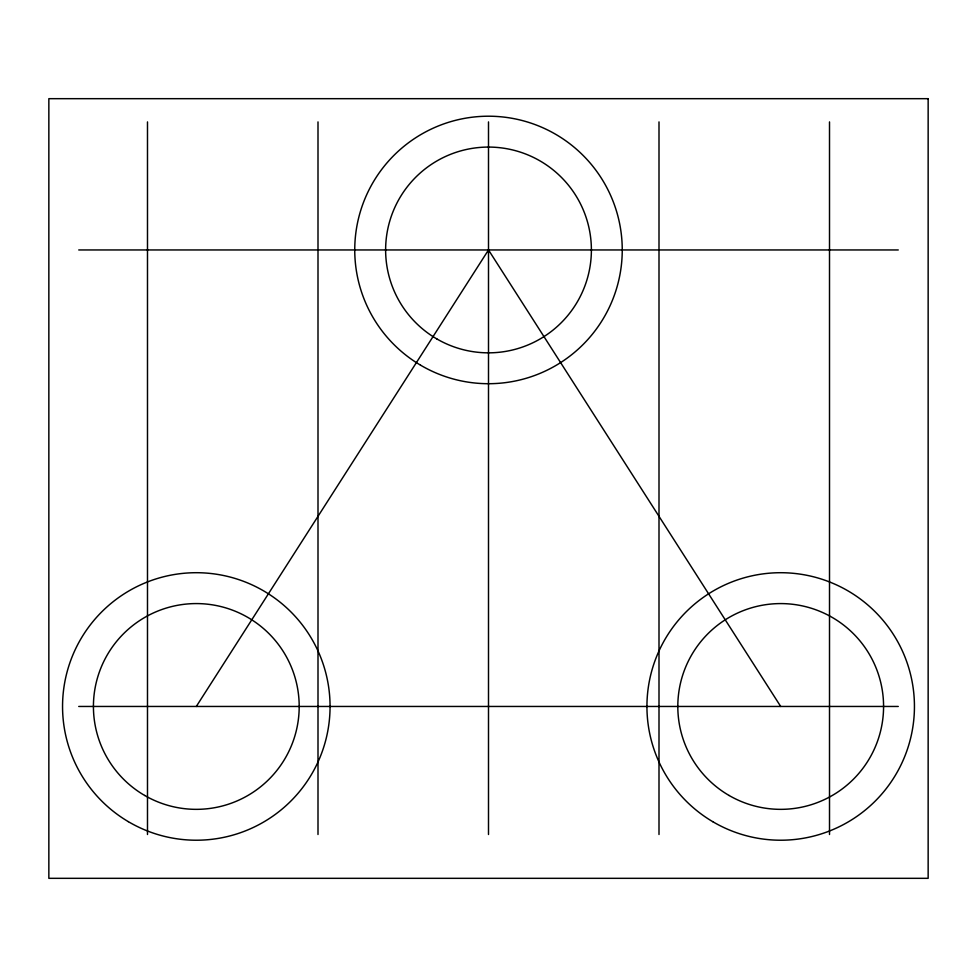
<?xml version="1.0" encoding="UTF-8"?>
<svg xmlns="http://www.w3.org/2000/svg" width="977" height="977" viewBox="0 0 977 977"><rect width="100%" height="100%" fill="white"/><g stroke="black" fill="none" stroke-linecap="round" stroke-linejoin="round"><path stroke-width="1.47" d="M196.304 706.456L488.5 249.953L780.696 706.456M78.734 249.953L898.266 249.953M78.734 706.456L898.266 706.456M829.51 121.905L829.51 834.505M658.999 121.905L658.999 834.505M488.5 121.905L488.5 834.505M318.001 121.905L318.001 834.505M147.49 121.905L147.49 834.505M928.15 98.677L48.85 98.677L48.85 878.323L928.15 878.323L928.15 98.677M729.086 795.473A102.89 102.89 0 0 0 883.574 706.652A102.89 102.89 0 0 0 729.416 617.269A102.89 102.89 0 0 0 729.086 795.473M712.697 821.645A133.751 133.751 0 0 0 914.435 707.751A133.751 133.751 0 0 0 714.944 589.986A133.751 133.751 0 0 0 712.697 821.645M144.706 795.473A102.89 102.89 0 0 0 299.194 706.652A102.89 102.89 0 0 0 145.023 617.269A102.89 102.89 0 0 0 144.706 795.473M128.317 821.645A133.751 133.751 0 0 0 330.055 707.751A133.751 133.751 0 0 0 130.552 589.986A133.751 133.751 0 0 0 128.317 821.645M436.89 338.958A102.89 102.89 0 0 0 591.39 250.149A102.89 102.89 0 0 0 437.22 160.765A102.89 102.89 0 0 0 436.89 338.958M420.513 365.142A133.751 133.751 0 0 0 622.239 251.248A133.751 133.751 0 0 0 422.748 133.483A133.751 133.751 0 0 0 420.513 365.142"/></g></svg>
